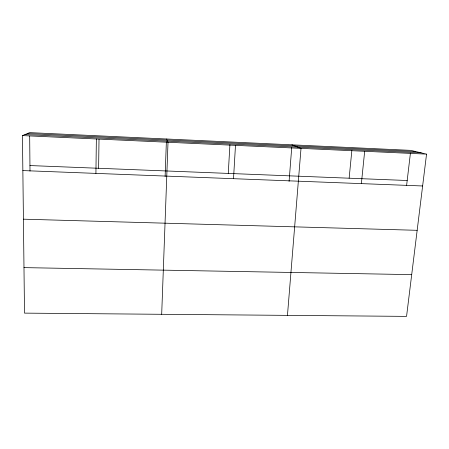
<?xml version="1.0" encoding="UTF-8"?>
<svg xmlns="http://www.w3.org/2000/svg" width="449" height="449" viewBox="0 0 449 449"><rect width="100%" height="100%" fill="white"/><g stroke="black" fill="none" stroke-linecap="round" stroke-linejoin="round"><path stroke-width="0.67" d="M95.918 173.398L96.361 138.982M98.612 168.28L99.016 139.302M165.114 176.479L166.371 141.772M161.685 314.294L168.016 142.266L166.472 138.994M228.266 173.415L229.91 144.752M233.514 178.691L235.489 145.358M289.083 181.418L291.721 147.592M287.461 315.366L301.015 148.366L291.934 144.836M349.137 178.202L351.864 150.415M361.361 183.619L364.672 151.285M406.626 185.325L410.425 153.103M426.55 154.125L406.558 316.377L24.51 313.127L22.45 135.592L29.645 132.623L410.745 150.364L426.55 154.125L22.45 135.592M23.982 267.621L411.699 274.631M23.421 219.179L417.16 230.315M22.854 170.581L422.627 185.976M29.948 165.558L407.198 180.504M27.372 133.561L415.763 151.56M24.925 134.571L421.134 152.834M29.679 136.126L30.004 171.114"/></g></svg>
